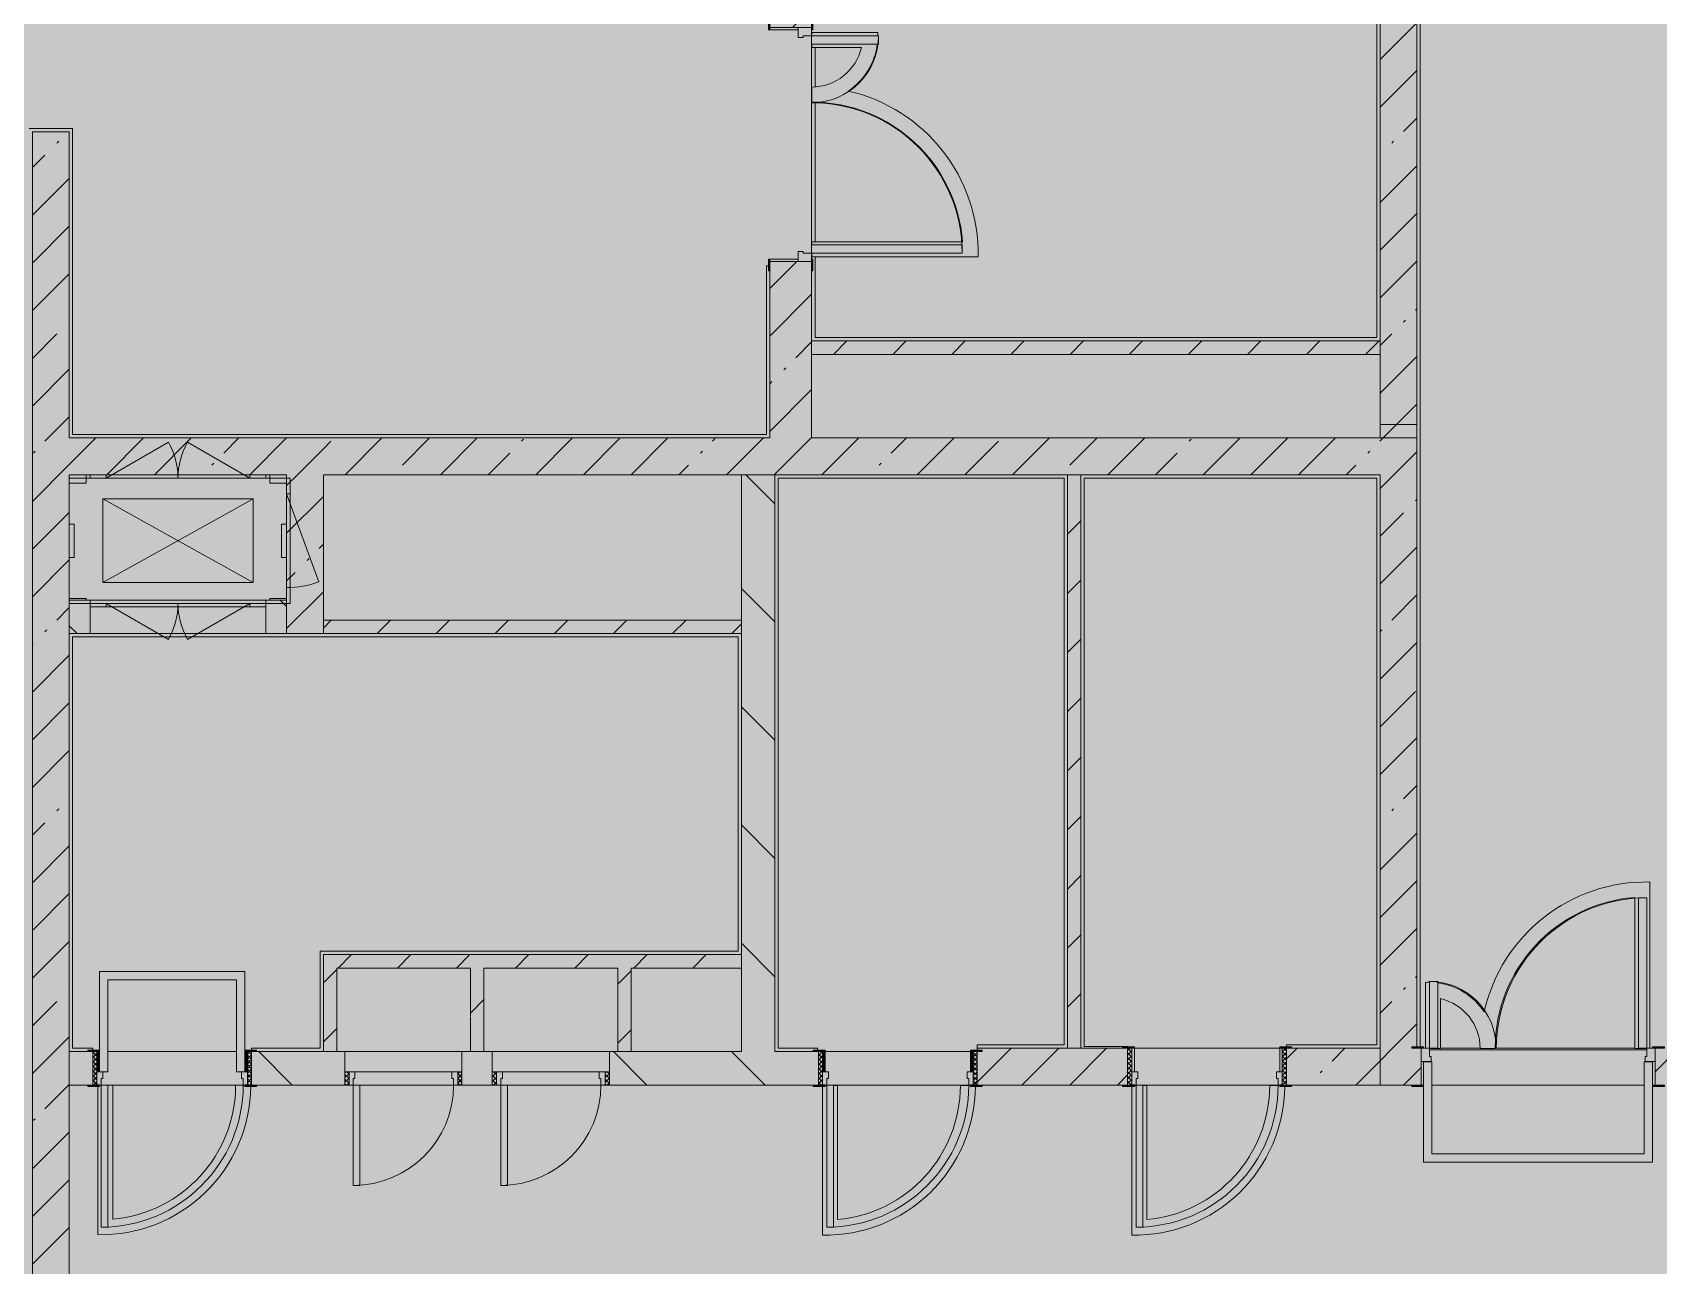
# Model space of a CAD drawing. Header units: millimetres. Extents: x 81382 to 274816, y -8553 to 29000.
# Drawn here: x 232556 to 242281, y 12321 to 19695 of the extents above; entities that cross this region are included whole.
import ezdxf

# ---------------------------------------------------------------- set-up
doc = ezdxf.new("R2010")
doc.units = ezdxf.units.MM
doc.layers.add('A-DETL-GENF-2', color=7, linetype='Continuous', lineweight=9, true_color=0xc0c0c0, transparency=0.4)
for name, color, linetype, lineweight, true_color in [('A-DOOR-4', 7, 'Continuous', 5, 0xb7b7b7), ('A-DOOR-5', 7, 'Continuous', 5, 0xe2e2e2), ('A-DOOR-6', 7, 'Continuous', 5, 0xaaaaaa), ('A-DOOR-FRAM-4', 7, 'Continuous', 5, 0xe2e2e2), ('A-DOOR-FRAM-5', 7, 'Continuous', 5, 0xb7b7b7), ('A-DOOR-FRAM-6', 7, 'Continuous', 5, 0xaaaaaa), ('A-FLOR-1', 7, 'Continuous', 5, 0xb7b7b7), ('A-GENM-1', 7, 'Continuous', 5, 0x737373), ('A-WALL-4', 7, 'Continuous', 9, 0x737373), ('I-WALL-3', 7, 'Continuous', 5, 0x737373), ('M-EQPM-1', 7, 'Continuous', 5, 0x737373)]:
    doc.layers.add(name, color=color, linetype=linetype, lineweight=lineweight, true_color=true_color)
doc.layers.add('I-WALL-2', color=7, linetype='Continuous', lineweight=5)
pattern_1 = [(45, (147806.5, 0), (-285.1231, 285.1231), []), (45, (148091.6, 0), (-285.1231, 285.1231), [504.031, -100.806, 16.764, -84.042])]
pattern_2 = [(135, (147806.5, 0), (-353.5534, -353.5534), [])]
pattern_3 = [(135, (1826.41, 164.685), (-14.14214, -14.14214), []), (225, (1826.41, 164.685), (14.14214, -14.14214), [])]
pattern_4 = [(45, (-296.384, 164.685), (-14.1421, 14.1421), []), (135, (-296.384, 164.685), (-14.1421, -14.1421), [])]
pattern_5 = [(45, (147806.5, 0), (-176.7767, 176.7767), [])]

# ---------------------------------------------------------------- blocks, each defined once
blk = doc.blocks.new('110_Дверь_СКБ_2Ст - Д-1_л_Лестничная клетка EIS60 2-32142534-3_6_3_птичка')
at = {"layer": 'A-DOOR-5'}
for points in [[(612.5, 110), (662.5, 110), (662.5, 1010), (612.5, 1010), (612.5, 295.6)], [(-587.5, 110), (-587.5, 510), (-637.5, 510), (-637.5, 110)], [(712.5, -110), (712.5, 30), (697.5, 30), (697.5, -110)]]:
    blk.add_hatch(color=256, dxfattribs=at).paths.add_polyline_path(points)
h = blk.add_hatch(color=256, dxfattribs=at)
h.paths.add_polyline_path([(652.5, 30), (712.5, 30), (712.5, 110), (662.5, 110), (662.5, 60), (652.5, 60)])
h.paths.add_polyline_path([(-687.5, 30), (-627.5, 30), (-627.5, 60), (-637.5, 60), (-637.5, 110), (-687.5, 110)])
at = {"layer": 'A-DOOR-FRAM-4'}
for points in [[(-672.5, 110), (-672.5, 118), (-742.5, 118), (-742.5, 110)], [(767.5, 110), (767.5, 118), (697.5, 118), (697.5, 110)], [(-672.5, -110), (-672.5, 30), (-687.5, 30), (-687.5, -110)], [(-672.5, -118), (-672.5, -110), (-742.5, -110), (-742.5, -118)], [(767.5, -118), (767.5, -110), (697.5, -110), (697.5, -118)]]:
    blk.add_hatch(color=256, dxfattribs=at).paths.add_polyline_path(points)
at = {"layer": 'A-DOOR-4'}
for p, q in [((662.5, 1010), (612.5, 1010)), ((612.5, 1010), (612.5, 110)), ((662.5, 110), (662.5, 1010)), ((-637.5, 510), (-637.5, 110)), ((-587.5, 510), (-637.5, 510)), ((-587.5, 110), (-587.5, 510)), ((-637.5, 110), (-587.5, 110)), ((612.5, 110), (662.5, 110))]:
    blk.add_line(p, q, dxfattribs=at)
for centre, radius, start, end in [((662.5, 110), 900, 90, 180), ((-637.5, 110), 400, 360, 90)]:
    blk.add_arc(centre, radius, start, end, dxfattribs=at)
at = {"layer": 'A-DOOR-FRAM-5'}
for p, q in [((-672.5, 118), (-742.5, 118)), ((-742.5, 118), (-742.5, 110)), ((-742.5, 110), (-672.5, 110)), ((-637.5, 110), (-687.5, 110)), ((-687.5, 110), (-687.5, 30)), ((-672.5, 110), (-672.5, 118)), ((-637.5, 60), (-637.5, 110)), ((662.5, 110), (662.5, 60)), ((712.5, 110), (662.5, 110)), ((767.5, 118), (697.5, 118)), ((697.5, 118), (697.5, 110)), ((697.5, 110), (767.5, 110)), ((712.5, 30), (712.5, 110)), ((767.5, 110), (767.5, 118)), ((-687.5, 30), (-627.5, 30)), ((-672.5, 30), (-687.5, 30)), ((-687.5, 30), (-687.5, -110)), ((-672.5, -110), (-672.5, 30)), ((-627.5, 60), (-637.5, 60)), ((-627.5, 30), (-627.5, 60)), ((662.5, 60), (652.5, 60)), ((652.5, 60), (652.5, 30)), ((652.5, 30), (712.5, 30)), ((712.5, 30), (697.5, 30)), ((697.5, 30), (697.5, -110)), ((712.5, -110), (712.5, 30)), ((-672.5, -110), (-742.5, -110)), ((-742.5, -110), (-742.5, -118)), ((-742.5, -118), (-672.5, -118)), ((-687.5, -110), (-672.5, -110)), ((-672.5, -118), (-672.5, -110)), ((697.5, -110), (712.5, -110)), ((767.5, -110), (697.5, -110)), ((697.5, -110), (697.5, -118)), ((697.5, -118), (767.5, -118)), ((767.5, -118), (767.5, -110))]:
    blk.add_line(p, q, dxfattribs=at)
blk = doc.blocks.new('110_Дверь_СКБ_1Ст_Внутренняя1 - Д-8 950x2100h_охрана-V34-3_6_3_птичка')
at = {"layer": 'A-DOOR-5'}
h = blk.add_hatch(color=256, dxfattribs=at)
h.paths.add_polyline_path([(437.5, 100), (437.5, 60), (427.5, 60), (427.5, 20), (462.5, 20), (462.5, 100)])
h.paths.add_polyline_path([(-412.5, 100), (-437.5, 100), (-437.5, 20), (-402.5, 20), (-402.5, 60), (-412.5, 60)])
at = {"layer": 'A-DOOR-6'}
h = blk.add_hatch(dxfattribs=at)
h.set_pattern_fill('FP_6', color=256, style=0, pattern_type=2)
h.set_pattern_definition(pattern_3)
h.paths.add_polyline_path([(487.5, 100), (462.5, 100), (462.5, -100), (487.5, -100)])
at = {"layer": 'A-DOOR-FRAM-4'}
for points in [[(397.5, 950), (397.5, 100), (437.5, 100), (437.5, 950)], [(-492.5, 108), (-492.5, 100), (-422.5, 100), (-422.5, 108)], [(517.5, 108), (447.5, 108), (447.5, 100), (517.5, 100)], [(-422.5, 20), (-437.5, 20), (-437.5, -100), (-422.5, -100)], [(462.5, 20), (447.5, 20), (447.5, -100), (462.5, -100)], [(-492.5, -100), (-492.5, -108), (-422.5, -108), (-422.5, -100)], [(447.5, -100), (447.5, -108), (517.5, -108), (517.5, -100)]]:
    blk.add_hatch(color=256, dxfattribs=at).paths.add_polyline_path(points)
at = {"layer": 'A-DOOR-FRAM-6'}
h = blk.add_hatch(dxfattribs=at)
h.set_pattern_fill('FP_7', color=256, style=0, pattern_type=2)
h.set_pattern_definition(pattern_4)
h.paths.add_polyline_path([(-437.5, 100), (-462.5, 100), (-462.5, -100), (-437.5, -100)])
at = {"layer": 'A-DOOR-4'}
for p, q in [((437.5, 950), (397.5, 950)), ((397.5, 950), (397.5, 100)), ((437.5, 100), (437.5, 950)), ((397.5, 100), (437.5, 100))]:
    blk.add_line(p, q, dxfattribs=at)
blk.add_arc((437.5, 100), 850, 90, 180, dxfattribs=at)
at = {"layer": 'A-DOOR-FRAM-5'}
for p, q in [((-422.5, 108), (-492.5, 108)), ((-492.5, 108), (-492.5, 100)), ((-492.5, 100), (-422.5, 100)), ((-437.5, 100), (-462.5, 100)), ((-462.5, 100), (-462.5, -100)), ((-412.5, 100), (-437.5, 100)), ((-437.5, 100), (-437.5, 20)), ((-437.5, -100), (-437.5, 100)), ((-422.5, 100), (-437.5, 100)), ((-437.5, 100), (-437.5, 99)), ((-437.5, 99), (-422.5, 99)), ((-422.5, 100), (-422.5, 108)), ((-422.5, 99), (-422.5, 100)), ((-412.5, 60), (-412.5, 100)), ((437.5, 100), (437.5, 60)), ((462.5, 100), (437.5, 100)), ((517.5, 108), (447.5, 108)), ((447.5, 108), (447.5, 100)), ((462.5, 100), (447.5, 100)), ((447.5, 100), (447.5, 99)), ((447.5, 100), (517.5, 100)), ((447.5, 99), (462.5, 99)), ((462.5, 20), (462.5, 100)), ((487.5, 100), (462.5, 100)), ((462.5, 100), (462.5, -100)), ((462.5, 99), (462.5, 100)), ((487.5, -100), (487.5, 100)), ((517.5, 100), (517.5, 108)), ((-437.5, 20), (-402.5, 20)), ((-422.5, 20), (-437.5, 20)), ((-437.5, 20), (-437.5, -100)), ((-422.5, -100), (-422.5, 20)), ((-402.5, 60), (-412.5, 60)), ((-402.5, 20), (-402.5, 60)), ((437.5, 60), (427.5, 60)), ((427.5, 60), (427.5, 20)), ((427.5, 20), (462.5, 20)), ((462.5, 20), (447.5, 20)), ((447.5, 20), (447.5, -100)), ((462.5, -100), (462.5, 20)), ((-422.5, -100), (-492.5, -100)), ((-492.5, -100), (-492.5, -108)), ((-492.5, -108), (-422.5, -108)), ((-462.5, -100), (-437.5, -100)), ((-437.5, -100), (-422.5, -100)), ((-422.5, -108), (-422.5, -100)), ((447.5, -100), (462.5, -100)), ((517.5, -100), (447.5, -100)), ((447.5, -100), (447.5, -108)), ((447.5, -108), (517.5, -108)), ((462.5, -100), (487.5, -100)), ((517.5, -108), (517.5, -100))]:
    blk.add_line(p, q, dxfattribs=at)
blk = doc.blocks.new('DOR_Проход в стене_Прямоугольный - 1050x1150 EI30-23344994-3_6_3_птичка')
at = {"layer": 'A-DOOR-4'}
for p, q in [((525, 100), (-525, 100)), ((525, -100), (-525, -100))]:
    blk.add_line(p, q, dxfattribs=at)
blk = doc.blocks.new('110_Дверь_СКБ_1Ст_Внутренняя1 - Д-8 950x2100h_охрана-32352528-3_6_3_птичка')
at = {"layer": 'A-DOOR-5'}
h = blk.add_hatch(color=256, dxfattribs=at)
h.paths.add_polyline_path([(437.5, 110), (437.5, 70), (427.5, 70), (427.5, 30), (462.5, 30), (462.5, 110)])
h.paths.add_polyline_path([(-412.5, 110), (-437.5, 110), (-437.5, 30), (-402.5, 30), (-402.5, 70), (-412.5, 70)])
at = {"layer": 'A-DOOR-6'}
h = blk.add_hatch(dxfattribs=at)
h.set_pattern_fill('FP_10', color=256, style=0, pattern_type=2)
h.set_pattern_definition([(135, (1826.41, 174.685), (-14.14214, -14.14214), []), (225, (1826.41, 174.685), (14.14214, -14.14214), [])])
h.paths.add_polyline_path([(487.5, 110), (462.5, 110), (462.5, -110), (487.5, -110)])
at = {"layer": 'A-DOOR-FRAM-4'}
for points in [[(397.5, 960), (397.5, 110), (437.5, 110), (437.5, 960)], [(-492.5, 118), (-492.5, 110), (-422.5, 110), (-422.5, 118)], [(517.5, 118), (447.5, 118), (447.5, 110), (517.5, 110)], [(-422.5, 30), (-437.5, 30), (-437.5, -110), (-422.5, -110)], [(462.5, 30), (447.5, 30), (447.5, -110), (462.5, -110)], [(-492.5, -110), (-492.5, -118), (-422.5, -118), (-422.5, -110)], [(517.5, -110), (447.5, -110), (447.5, -118), (517.5, -118)]]:
    blk.add_hatch(color=256, dxfattribs=at).paths.add_polyline_path(points)
at = {"layer": 'A-DOOR-FRAM-6'}
h = blk.add_hatch(dxfattribs=at)
h.set_pattern_fill('FP_11', color=256, style=0, pattern_type=2)
h.set_pattern_definition([(45, (-296.384, 174.685), (-14.1421, 14.1421), []), (135, (-296.384, 174.685), (-14.1421, -14.1421), [])])
h.paths.add_polyline_path([(-437.5, 110), (-462.5, 110), (-462.5, -110), (-437.5, -110)])
at = {"layer": 'A-DOOR-4'}
for p, q in [((437.5, 960), (397.5, 960)), ((397.5, 960), (397.5, 110)), ((437.5, 110), (437.5, 960)), ((397.5, 110), (437.5, 110))]:
    blk.add_line(p, q, dxfattribs=at)
blk.add_arc((437.5, 110), 850, 90, 180, dxfattribs=at)
at = {"layer": 'A-DOOR-FRAM-5'}
for p, q in [((-422.5, 118), (-492.5, 118)), ((-492.5, 118), (-492.5, 110)), ((-492.5, 110), (-422.5, 110)), ((-437.5, 110), (-462.5, 110)), ((-462.5, 110), (-462.5, -110)), ((-412.5, 110), (-437.5, 110)), ((-437.5, 110), (-437.5, 30)), ((-437.5, -110), (-437.5, 110)), ((-422.5, 110), (-437.5, 110)), ((-437.5, 110), (-437.5, 109)), ((-437.5, 109), (-422.5, 109)), ((-422.5, 110), (-422.5, 118)), ((-422.5, 109), (-422.5, 110)), ((-412.5, 70), (-412.5, 110)), ((437.5, 110), (437.5, 70)), ((462.5, 110), (437.5, 110)), ((517.5, 118), (447.5, 118)), ((447.5, 118), (447.5, 110)), ((462.5, 110), (447.5, 110)), ((447.5, 110), (447.5, 109)), ((447.5, 110), (517.5, 110)), ((447.5, 109), (462.5, 109)), ((462.5, 30), (462.5, 110)), ((487.5, 110), (462.5, 110)), ((462.5, 110), (462.5, -110)), ((462.5, 109), (462.5, 110)), ((487.5, -110), (487.5, 110)), ((517.5, 110), (517.5, 118)), ((-437.5, 30), (-402.5, 30)), ((-422.5, 30), (-437.5, 30)), ((-437.5, 30), (-437.5, -110)), ((-422.5, -110), (-422.5, 30)), ((-402.5, 70), (-412.5, 70)), ((-402.5, 30), (-402.5, 70)), ((437.5, 70), (427.5, 70)), ((427.5, 70), (427.5, 30)), ((427.5, 30), (462.5, 30)), ((462.5, 30), (447.5, 30)), ((447.5, 30), (447.5, -110)), ((462.5, -110), (462.5, 30)), ((-422.5, -110), (-492.5, -110)), ((-492.5, -110), (-492.5, -118)), ((-492.5, -118), (-422.5, -118)), ((-462.5, -110), (-437.5, -110)), ((-437.5, -110), (-422.5, -110)), ((-422.5, -118), (-422.5, -110)), ((447.5, -110), (462.5, -110)), ((517.5, -110), (447.5, -110)), ((447.5, -110), (447.5, -118)), ((447.5, -118), (517.5, -118)), ((462.5, -110), (487.5, -110)), ((517.5, -118), (517.5, -110))]:
    blk.add_line(p, q, dxfattribs=at)
blk = doc.blocks.new('110_Дверь_СКБ_1Ст_Внутренняя1 - Д-8 950x2100h_охрана-V74-3_6_3_птичка')
at = {"layer": 'A-DOOR-5'}
h = blk.add_hatch(color=256, dxfattribs=at)
h.paths.add_polyline_path([(437.5, 100), (437.5, 60), (427.5, 60), (427.5, 20), (462.5, 20), (462.5, 100)])
h.paths.add_polyline_path([(-412.5, 100), (-437.5, 100), (-437.5, 20), (-402.5, 20), (-402.5, 60), (-412.5, 60)])
at = {"layer": 'A-DOOR-6'}
h = blk.add_hatch(dxfattribs=at)
h.set_pattern_fill('FP_6', color=256, style=0, pattern_type=2)
h.set_pattern_definition(pattern_3)
h.paths.add_polyline_path([(487.5, 100), (462.5, 100), (462.5, -100), (487.5, -100)])
at = {"layer": 'A-DOOR-FRAM-4'}
for points in [[(397.5, 950), (397.5, 100), (437.5, 100), (437.5, 950)], [(-422.5, 108), (-492.5, 108), (-492.5, 100), (-422.5, 100)], [(517.5, 108), (447.5, 108), (447.5, 100), (517.5, 100)], [(-422.5, 20), (-437.5, 20), (-437.5, -100), (-422.5, -100)], [(462.5, 20), (447.5, 20), (447.5, -100), (462.5, -100)], [(-492.5, -100), (-492.5, -108), (-422.5, -108), (-422.5, -100)], [(447.5, -100), (447.5, -108), (517.5, -108), (517.5, -100)]]:
    blk.add_hatch(color=256, dxfattribs=at).paths.add_polyline_path(points)
at = {"layer": 'A-DOOR-FRAM-6'}
h = blk.add_hatch(dxfattribs=at)
h.set_pattern_fill('FP_7', color=256, style=0, pattern_type=2)
h.set_pattern_definition(pattern_4)
h.paths.add_polyline_path([(-462.5, 100), (-462.5, -100), (-437.5, -100), (-440.1, 100)])
at = {"layer": 'A-DOOR-4'}
for p, q in [((437.5, 950), (397.5, 950)), ((397.5, 950), (397.5, 100)), ((437.5, 100), (437.5, 950)), ((397.5, 100), (437.5, 100))]:
    blk.add_line(p, q, dxfattribs=at)
blk.add_arc((437.5, 100), 850, 90, 180, dxfattribs=at)
at = {"layer": 'A-DOOR-FRAM-5'}
for p, q in [((-422.5, 108), (-492.5, 108)), ((-492.5, 108), (-492.5, 100)), ((-492.5, 100), (-422.5, 100)), ((-440.1, 100), (-462.5, 100)), ((-462.5, 100), (-462.5, -100)), ((-412.5, 100), (-437.5, 100)), ((-437.5, 100), (-437.5, 20)), ((-437.5, -100), (-437.5, 100)), ((-422.5, 100), (-437.5, 100)), ((-437.5, 100), (-437.5, 99)), ((-437.5, 99), (-422.5, 99)), ((-422.5, 100), (-422.5, 108)), ((-422.5, 99), (-422.5, 100)), ((-412.5, 60), (-412.5, 100)), ((437.5, 100), (437.5, 60)), ((462.5, 100), (437.5, 100)), ((517.5, 108), (447.5, 108)), ((447.5, 108), (447.5, 100)), ((462.5, 100), (447.5, 100)), ((447.5, 100), (447.5, 99)), ((447.5, 100), (517.5, 100)), ((447.5, 99), (462.5, 99)), ((462.5, 20), (462.5, 100)), ((487.5, 100), (462.5, 100)), ((462.5, 100), (462.5, -100)), ((462.5, 99), (462.5, 100)), ((487.5, -100), (487.5, 100)), ((517.5, 100), (517.5, 108)), ((-437.5, 20), (-402.5, 20)), ((-422.5, 20), (-437.5, 20)), ((-437.5, 20), (-437.5, -100)), ((-422.5, -100), (-422.5, 20)), ((-402.5, 60), (-412.5, 60)), ((-402.5, 20), (-402.5, 60)), ((437.5, 60), (427.5, 60)), ((427.5, 60), (427.5, 20)), ((427.5, 20), (462.5, 20)), ((462.5, 20), (447.5, 20)), ((447.5, 20), (447.5, -100)), ((462.5, -100), (462.5, 20)), ((-422.5, -100), (-492.5, -100)), ((-492.5, -100), (-492.5, -108)), ((-492.5, -108), (-422.5, -108)), ((-462.5, -100), (-437.5, -100)), ((-437.5, -100), (-422.5, -100)), ((-422.5, -108), (-422.5, -100)), ((447.5, -100), (462.5, -100)), ((517.5, -100), (447.5, -100)), ((447.5, -100), (447.5, -108)), ((447.5, -108), (517.5, -108)), ((462.5, -100), (487.5, -100)), ((517.5, -108), (517.5, -100))]:
    blk.add_line(p, q, dxfattribs=at)
blk = doc.blocks.new('110_Дверь_СКБ_2Ст - Д-1_л_Лестничная клетка EIS60 2-32359692-3_6_3_птичка')
at = {"layer": 'A-DOOR-5'}
for points in [[(662.5, 1025), (612.5, 1025), (612.5, 125), (662.5, 125)], [(-587.5, 525), (-637.5, 525), (-637.5, 125), (-587.5, 125), (-587.5, 284.6)], [(712.5, -125), (712.5, 45), (697.5, 45), (697.5, -125)]]:
    blk.add_hatch(color=256, dxfattribs=at).paths.add_polyline_path(points)
h = blk.add_hatch(color=256, dxfattribs=at)
h.paths.add_polyline_path([(712.5, 125), (662.5, 125), (662.5, 75), (652.5, 75), (652.5, 45), (712.5, 45)])
h.paths.add_polyline_path([(-627.5, 45), (-627.5, 75), (-637.5, 75), (-637.5, 125), (-687.5, 125), (-687.5, 45)])
at = {"layer": 'A-DOOR-FRAM-4'}
for points in [[(-672.5, 125), (-672.5, 133), (-742.5, 133), (-742.5, 125)], [(767.5, 125), (767.5, 133), (697.5, 133), (697.5, 125)], [(-672.5, -125), (-672.5, 45), (-687.5, 45), (-687.5, -125)], [(-672.5, -133), (-672.5, -125), (-742.5, -125), (-742.5, -133)], [(767.5, -133), (767.5, -125), (697.5, -125), (697.5, -133)]]:
    blk.add_hatch(color=256, dxfattribs=at).paths.add_polyline_path(points)
at = {"layer": 'A-DOOR-4'}
for p, q in [((662.5, 1025), (612.5, 1025)), ((612.5, 1025), (612.5, 125)), ((662.5, 125), (662.5, 1025)), ((-637.5, 525), (-637.5, 125)), ((-587.5, 525), (-637.5, 525)), ((-587.5, 125), (-587.5, 525)), ((-637.5, 125), (-587.5, 125)), ((612.5, 125), (662.5, 125))]:
    blk.add_line(p, q, dxfattribs=at)
for centre, radius, start, end in [((662.5, 125), 900, 90, 180), ((-637.5, 125), 400, 360, 90)]:
    blk.add_arc(centre, radius, start, end, dxfattribs=at)
at = {"layer": 'A-DOOR-FRAM-5'}
for p, q in [((-672.5, 133), (-742.5, 133)), ((-742.5, 133), (-742.5, 125)), ((-742.5, 125), (-672.5, 125)), ((-637.5, 125), (-687.5, 125)), ((-687.5, 125), (-687.5, 45)), ((-672.5, 125), (-672.5, 133)), ((-637.5, 75), (-637.5, 125)), ((662.5, 125), (662.5, 75)), ((712.5, 125), (662.5, 125)), ((767.5, 133), (697.5, 133)), ((697.5, 133), (697.5, 125)), ((697.5, 125), (767.5, 125)), ((712.5, 45), (712.5, 125)), ((767.5, 125), (767.5, 133)), ((-687.5, 45), (-627.5, 45)), ((-672.5, 45), (-687.5, 45)), ((-687.5, 45), (-687.5, -125)), ((-672.5, -125), (-672.5, 45)), ((-627.5, 75), (-637.5, 75)), ((-627.5, 45), (-627.5, 75)), ((662.5, 75), (652.5, 75)), ((652.5, 75), (652.5, 45)), ((652.5, 45), (712.5, 45)), ((712.5, 45), (697.5, 45)), ((697.5, 45), (697.5, -125)), ((712.5, -125), (712.5, 45)), ((-672.5, -125), (-742.5, -125)), ((-742.5, -125), (-742.5, -133)), ((-742.5, -133), (-672.5, -133)), ((-687.5, -125), (-672.5, -125)), ((-672.5, -133), (-672.5, -125)), ((697.5, -125), (712.5, -125)), ((767.5, -125), (697.5, -125)), ((697.5, -125), (697.5, -133)), ((697.5, -133), (767.5, -133)), ((767.5, -133), (767.5, -125))]:
    blk.add_line(p, q, dxfattribs=at)
blk = doc.blocks.new('160_Подъемник - 160_Подъемник-23521422-3_6_3_птичка')
at = {"layer": 'A-GENM-1'}
for p, q in [((220, 0), (592.4, 215)), ((1080, 0), (707.6, 215)), ((-20, -95), (-20, 0)), ((-20, 0), (0, 0)), ((0, 0), (0, -95)), ((220, 20), (125, 20)), ((125, 20), (125, 0)), ((220, 0), (220, 20)), ((1080, 20), (220, 20)), ((220, 20), (1080, 20)), ((1080, 0), (1080, 20)), ((1080, 20), (1175, 20)), ((1175, 20), (1175, 0)), ((0, -95), (-20, -95)), ((-20, -95), (-20, -655)), ((-20, -655), (-20, -95)), ((125, 0), (220, 0)), ((1175, 0), (1080, 0)), ((0, -655), (-191.5, -128.8)), ((0, -655), (-20, -655)), ((-20, -655), (-20, -750)), ((0, -750), (0, -655)), ((-20, -750), (0, -750)), ((125, -770), (125, -750)), ((125, -750), (220, -750)), ((220, -770), (125, -770)), ((220, -750), (220, -770)), ((220, -750), (592.4, -965)), ((220, -770), (792, -770)), ((1080, -770), (508, -770)), ((1080, -750), (707.6, -965)), ((1080, -750), (1080, -770)), ((1175, -750), (1080, -750)), ((1080, -770), (1175, -770)), ((1175, -770), (1175, -750))]:
    blk.add_line(p, q, dxfattribs=at)
for centre, radius, start, end in [((220, 0), 430, 0, 30), ((1080, 0), 430, 150, 180), ((0, -655), 560, 90, 110), ((220, -750), 430, 330, 0), ((1080, -750), 430, 180, 210)]:
    blk.add_arc(centre, radius, start, end, dxfattribs=at)
at = {"layer": 'M-EQPM-1'}
for p, q in [((1300, 0), (0, 0)), ((0, 0), (0, -750)), ((1300, -750), (1300, 0)), ((1100, -625), (200, -125)), ((200, -625), (1100, -125)), ((1100, -125), (200, -125)), ((200, -125), (200, -625)), ((1100, -625), (1100, -125)), ((200, -625), (1100, -625)), ((0, -750), (1300, -750))]:
    blk.add_line(p, q, dxfattribs=at)
blk = doc.blocks.new('110_Дверь_СКБ_1Ст - д-18 700x2100h_Технический шкаф ЭОМ и СС-23257539-3_6_3_птичка')
at = {"layer": 'A-DOOR-5'}
h = blk.add_hatch(color=256, dxfattribs=at)
h.paths.add_polyline_path([(312.5, 100), (312.5, 60), (302.5, 60), (302.5, 20), (337.5, 20), (337.5, 100)])
h.paths.add_polyline_path([(-287.5, 100), (-312.5, 100), (-312.5, 20), (-277.5, 20), (-277.5, 60), (-287.5, 60)])
at = {"layer": 'A-DOOR-6'}
h = blk.add_hatch(dxfattribs=at)
h.set_pattern_fill('FP_20', color=256, style=0, pattern_type=2)
h.set_pattern_definition([(135, (1951.41, 164.685), (-14.14214, -14.14214), []), (225, (1951.41, 164.685), (14.14214, -14.14214), [])])
h.paths.add_polyline_path([(362.5, 100), (337.5, 100), (337.5, 20), (362.5, 20)])
at = {"layer": 'A-DOOR-FRAM-4'}
blk.add_hatch(color=256, dxfattribs=at).paths.add_polyline_path([(272.5, 700), (272.5, 100), (312.5, 100), (312.5, 700)])
at = {"layer": 'A-DOOR-FRAM-6'}
h = blk.add_hatch(dxfattribs=at)
h.set_pattern_fill('FP_21', color=256, style=0, pattern_type=2)
h.set_pattern_definition([(45, (-171.384, 164.685), (-14.1421, 14.1421), []), (135, (-171.384, 164.685), (-14.1421, -14.1421), [])])
h.paths.add_polyline_path([(-312.5, 100), (-337.5, 100), (-337.5, 20), (-312.5, 20)])
at = {"layer": 'A-DOOR-4'}
for p, q in [((312.5, 700), (272.5, 700)), ((272.5, 700), (272.5, 100)), ((312.5, 100), (312.5, 700)), ((272.5, 100), (312.5, 100))]:
    blk.add_line(p, q, dxfattribs=at)
blk.add_arc((312.5, 100), 600, 90, 180, dxfattribs=at)
at = {"layer": 'A-DOOR-FRAM-5'}
for p, q in [((-312.5, 100), (-337.5, 100)), ((-337.5, 100), (-337.5, 20)), ((-287.5, 100), (-312.5, 100)), ((-312.5, 100), (-312.5, 20)), ((-312.5, 20), (-312.5, 100)), ((-287.5, 60), (-287.5, 100)), ((-287.5, 100), (272.5, 100)), ((312.5, 100), (312.5, 60)), ((337.5, 100), (312.5, 100)), ((337.5, 20), (337.5, 100)), ((362.5, 100), (337.5, 100)), ((337.5, 100), (337.5, 20)), ((362.5, 20), (362.5, 100)), ((-337.5, 20), (-312.5, 20)), ((-312.5, 20), (-277.5, 20)), ((-277.5, 60), (-287.5, 60)), ((-277.5, 20), (-277.5, 60)), ((302.5, 20), (-277.5, 20)), ((312.5, 60), (302.5, 60)), ((302.5, 60), (302.5, 20)), ((302.5, 20), (337.5, 20)), ((337.5, 20), (362.5, 20))]:
    blk.add_line(p, q, dxfattribs=at)
blk = doc.blocks.new('Закладная деталь приямка - 200_100-20924312-3_6_3_птичка')
at = {"layer": 'M-EQPM-1'}
for p, q in [((85000, 16755), (84970, 16755)), ((85000, 16755), (84970, 16755)), ((85000, 16555), (85000, 16755)), ((85000, 16755), (85000, 16555)), ((84970, 16555), (85000, 16555)), ((85000, 16555), (84970, 16555))]:
    blk.add_line(p, q, dxfattribs=at)
blk = doc.blocks.new('Закладная деталь приямка - 150_100-20924311-3_6_3_птичка')
at = {"layer": 'M-EQPM-1'}
for p, q in [((85070, 17050), (85070, 17000)), ((85070, 17050), (85070, 17000)), ((84970, 17000), (85070, 17000)), ((85070, 17000), (84970, 17000))]:
    blk.add_line(p, q, dxfattribs=at)
blk = doc.blocks.new('Закладная деталь приямка - 150_100-V75-3_6_3_птичка')
at = {"layer": 'M-EQPM-1'}
for p, q in [((86170, 17000), (86170, 17050)), ((86170, 17000), (86170, 17050)), ((86270, 17000), (86170, 17000)), ((86170, 17000), (86270, 17000))]:
    blk.add_line(p, q, dxfattribs=at)
blk = doc.blocks.new('Закладная деталь приямка - 150_100-V76-3_6_3_птичка')
at = {"layer": 'M-EQPM-1'}
for p, q in [((86270, 16310), (86170, 16310)), ((86170, 16310), (86270, 16310)), ((86170, 16310), (86170, 16300)), ((86170, 16310), (86170, 16300))]:
    blk.add_line(p, q, dxfattribs=at)
blk = doc.blocks.new('Закладная деталь приямка - 150_100-V77-3_6_3_птичка')
at = {"layer": 'M-EQPM-1'}
for p, q in [((85070, 16310), (84970, 16310)), ((84970, 16310), (85070, 16310)), ((85070, 16300), (85070, 16310)), ((85070, 16310), (85070, 16300))]:
    blk.add_line(p, q, dxfattribs=at)

msp = doc.modelspace()

# ---------------------------------------------------------------- hatches: boundary and pattern name
at = {"layer": 'A-DETL-GENF-2'}
msp.add_hatch(color=256, dxfattribs=at).paths.add_polyline_path([(272158.8, -258), (273039.5, -258), (273039.5, 21479), (241139.5, 21479), (241139.5, 27379), (232376.5, 27379), (232376.5, 10208.3), (237016.5, 10208.3), (237016.5, -258), (271243.4, -258)])
at = {"layer": 'I-WALL-2'}
h = msp.add_hatch(dxfattribs=at)
h.set_pattern_fill('FP_63', color=256, style=0, pattern_type=2)
h.set_pattern_definition(pattern_1)
h.paths.add_polyline_path([(237216.5, 17270), (237216.5, 18325), (236966.5, 18325), (236966.5, 17270), (237016.5, 17270)])
h.paths.add_polyline_path([(236966.5, 19725), (237216.5, 19725), (237216.5, 27100), (236966.5, 27100), (236966.5, 19750)])
h = msp.add_hatch(dxfattribs=at)
h.set_pattern_fill('FP_63', color=256, style=0, pattern_type=2)
h.set_pattern_definition(pattern_1)
h.paths.add_polyline_path([(240836.5, 17270), (240836.5, 21400), (240616.5, 21400), (240616.5, 17270)])
h = msp.add_hatch(dxfattribs=at)
h.set_pattern_fill('FP_63', color=256, style=0, pattern_type=2)
h.set_pattern_definition(pattern_1)
h.paths.add_polyline_path([(232556.5, 10400), (232776.5, 10400), (232776.5, 19100), (232556.5, 19100), (232556.5, 10439.8)])
h = msp.add_hatch(dxfattribs=at)
h.set_pattern_fill('FP_68', color=256, style=0, pattern_type=2)
h.set_pattern_definition(pattern_5)
h.paths.add_polyline_path([(237216.5, 17770), (240616.5, 17770), (240616.5, 17850), (237216.5, 17850)])
h = msp.add_hatch(dxfattribs=at)
h.set_pattern_fill('FP_63', color=256, style=0, pattern_type=2)
h.set_pattern_definition(pattern_1)
h.paths.add_polyline_path([(240616.5, 13620), (240806.5, 13620), (240806.5, 13628), (240836.5, 13628), (240836.5, 17350), (240616.5, 17350), (240616.5, 13805.6)])
h = msp.add_hatch(dxfattribs=at)
h.set_pattern_fill('FP_63', color=256, style=0, pattern_type=2)
h.set_pattern_definition(pattern_1)
h.paths.add_polyline_path([(234076.5, 17050), (234296.5, 17050), (234296.5, 17270), (232776.5, 17270), (232776.5, 17050), (232799.5, 17050)])
h = msp.add_hatch(dxfattribs=at)
h.set_pattern_fill('FP_63', color=256, style=0, pattern_type=2)
h.set_pattern_definition(pattern_1)
h.paths.add_polyline_path([(240616.5, 17050), (240616.5, 17270), (234296.5, 17270), (234296.5, 17050), (240122.1, 17050)])
h = msp.add_hatch(dxfattribs=at)
h.set_pattern_fill('FP_63', color=256, style=0, pattern_type=2)
h.set_pattern_definition(pattern_1)
h.paths.add_polyline_path([(234296.5, 16100), (234296.5, 17050), (234076.5, 17050), (234076.5, 16100)])
h = msp.add_hatch(dxfattribs=at)
h.set_pattern_fill('FP_66', color=256, style=0, pattern_type=2)
h.set_pattern_definition(pattern_2)
h.paths.add_polyline_path([(236996.5, 13600), (236996.5, 17050), (236796.5, 17050), (236796.5, 13600)])
h = msp.add_hatch(dxfattribs=at)
h.set_pattern_fill('FP_68', color=256, style=0, pattern_type=2)
h.set_pattern_definition(pattern_5)
h.paths.add_polyline_path([(238826.5, 13620), (238826.5, 17050), (238746.5, 17050), (238746.5, 13620)])
h = msp.add_hatch(dxfattribs=at)
h.set_pattern_fill('FP_66', color=256, style=0, pattern_type=2)
h.set_pattern_definition(pattern_2)
h.paths.add_polyline_path([(232799.5, 16100), (232901.5, 16100), (232901.5, 16300), (232776.5, 16300), (232776.5, 16100)])
h.paths.add_polyline_path([(233951.5, 16100), (234076.5, 16100), (234076.5, 16300), (233951.5, 16300)])
h = msp.add_hatch(dxfattribs=at)
h.set_pattern_fill('FP_68', color=256, style=0, pattern_type=2)
h.set_pattern_definition(pattern_5)
h.paths.add_polyline_path([(236796.5, 16100), (236796.5, 16180), (234296.5, 16180), (234296.5, 16100), (236460.8, 16100)])
h = msp.add_hatch(dxfattribs=at)
h.set_pattern_fill('FP_68', color=256, style=0, pattern_type=2)
h.set_pattern_definition(pattern_5)
h.paths.add_polyline_path([(235176.5, 14100), (236796.5, 14100), (236796.5, 14180), (234296.5, 14180), (234296.5, 14100), (234630.1, 14100)])
h = msp.add_hatch(dxfattribs=at)
h.set_pattern_fill('FP_68', color=256, style=0, pattern_type=2)
h.set_pattern_definition(pattern_5)
h.paths.add_polyline_path([(234376.5, 13600), (234376.5, 14100), (234296.5, 14100), (234296.5, 13600)])
h = msp.add_hatch(dxfattribs=at)
h.set_pattern_fill('FP_68', color=256, style=0, pattern_type=2)
h.set_pattern_definition(pattern_5)
h.paths.add_polyline_path([(235256.5, 13600), (235256.5, 14100), (235176.5, 14100), (235176.5, 13600)])
h = msp.add_hatch(dxfattribs=at)
h.set_pattern_fill('FP_68', color=256, style=0, pattern_type=2)
h.set_pattern_definition(pattern_5)
h.paths.add_polyline_path([(236136.5, 13600), (236136.5, 14100), (236056.5, 14100), (236056.5, 13600)])
h = msp.add_hatch(dxfattribs=at)
h.set_pattern_fill('FP_63', color=256, style=0, pattern_type=2)
h.set_pattern_definition(pattern_1)
h.paths.add_polyline_path([(240579.8, 13400), (240616.5, 13400), (240616.5, 13620), (240056.5, 13620), (240056.5, 13400), (240122.1, 13400)])
h.paths.add_polyline_path([(238206.5, 13400), (239106.5, 13400), (239106.5, 13620), (238206.5, 13620), (238206.5, 13608), (238236.5, 13608), (238236.5, 13600), (238206.5, 13600), (238206.5, 13461.3)])
h = msp.add_hatch(dxfattribs=at)
h.set_pattern_fill('FP_63', color=256, style=0, pattern_type=2)
h.set_pattern_definition(pattern_1)
h.paths.add_polyline_path([(242261.5, 13400), (242606.5, 13400), (242606.5, 13620), (242261.5, 13620), (242261.5, 13540)])
h.paths.add_polyline_path([(240616.5, 13400), (240861.5, 13400), (240861.5, 13620), (240616.5, 13620)])
h = msp.add_hatch(dxfattribs=at)
h.set_pattern_fill('FP_66', color=256, style=0, pattern_type=2)
h.set_pattern_definition(pattern_2)
h.paths.add_polyline_path([(232776.5, 13400), (232916.5, 13400), (232916.5, 13600), (232776.5, 13600)])
h.paths.add_polyline_path([(237256.5, 13400), (237256.5, 13600), (236006.5, 13600), (236006.5, 13400), (237226.5, 13400)])
h.paths.add_polyline_path([(233896.5, 13400), (234424.9, 13400), (234424.9, 13600), (233866.5, 13600), (233866.5, 13400)])
h.paths.add_polyline_path([(235124.9, 13400), (235306.5, 13400), (235306.5, 13600), (235124.9, 13600), (235124.9, 13480)])

# ---------------------------------------------------------------- linework, layer by layer
at = {"layer": 'A-FLOR-1'}
for p, q in [((240596.5, 17870), (240596.5, 21450)), ((240856.5, 21130), (240856.5, 13628)), ((237611.3, 19694.6), (237216.9, 19694.6)), ((237216.9, 19694.6), (237216.9, 19675)), ((237216.5, 18425), (237216.5, 19625)), ((237216.9, 19625), (237216.9, 19604.6)), ((237216.9, 19604.6), (237514, 19604.6)), ((237237.5, 19604.6), (237237.5, 19370.4)), ((237216.9, 19368.4), (237216.9, 19278.4)), ((237237.5, 19277.2), (237237.5, 18443.4)), ((232537, 19120), (232796.5, 19120)), ((232796.5, 19120), (232796.5, 17290)), ((238119.2, 18443.4), (237216.9, 18443.4)), ((237216.9, 18443.4), (237216.9, 18425)), ((236946.5, 17290), (236946.5, 18300)), ((236946.5, 18300), (236958.5, 18300)), ((237216.9, 18375), (237216.9, 18353.4)), ((237216.9, 18353.4), (238211.7, 18353.4)), ((237237.5, 18353.4), (237237.5, 17870)), ((237237.5, 17870), (240596.5, 17870)), ((232796.5, 17290), (236946.5, 17290)), ((238726.5, 17030), (237016.5, 17030)), ((237016.5, 17030), (237016.5, 13620)), ((238726.5, 13640), (238726.5, 17030)), ((240596.5, 17030), (238846.5, 17030)), ((238846.5, 17030), (238846.5, 13630)), ((240596.5, 13640), (240596.5, 17030)), ((236776.5, 16080), (232796.5, 16080)), ((232796.5, 16080), (232796.5, 13620)), ((236776.5, 14200), (236776.5, 16080)), ((242229.5, 13620), (242229.5, 14614.4)), ((242139.5, 14521.9), (242139.5, 13619.6)), ((234276.5, 13620), (234276.5, 14200)), ((234276.5, 14200), (236776.5, 14200)), ((232956.5, 14079.1), (232956.5, 13608)), ((233826.5, 14079.1), (232956.5, 14079.1)), ((233006.5, 13479.1), (233006.5, 14029.1)), ((233006.5, 14029.1), (233776.5, 14029.1)), ((233776.5, 14029.1), (233776.5, 13479.1)), ((233826.5, 13608), (233826.5, 14079.1)), ((240888.4, 14014), (240888.4, 13620)), ((240978.4, 13619.6), (240978.4, 13916.7)), ((232796.5, 13620), (232916.5, 13620)), ((232916.5, 13620), (232916.5, 13608)), ((233866.5, 13608), (233866.5, 13620)), ((233866.5, 13620), (234276.5, 13620)), ((237016.5, 13620), (237251.5, 13620)), ((237251.5, 13620), (237251.5, 13608)), ((238206.5, 13640), (238726.5, 13640)), ((238206.5, 13620), (238206.5, 13640)), ((238846.5, 13630), (239106.5, 13630)), ((240056.5, 13640), (240596.5, 13640)), ((240056.5, 13628), (240056.5, 13640)), ((240911.5, 13619.6), (240978.4, 13619.6)), ((241214.6, 13619.6), (241304.6, 13619.6)), ((242139.5, 13619.6), (242211.5, 13619.6)), ((240926.1, 13539.6), (240876.5, 13539.6)), ((240911.5, 13610), (242211.5, 13610)), ((240926.1, 12989.6), (240926.1, 13539.6)), ((242246.1, 13539.6), (242196.1, 13539.6)), ((242196.1, 13539.6), (242196.1, 12989.6)), ((242246.1, 12939.6), (242246.1, 13539.6)), ((232976.3, 13479.1), (233006.5, 13479.1)), ((233776.5, 13479.1), (233806.7, 13479.1)), ((232946.5, 13392), (232946.5, 12505.2)), ((233771.5, 13400), (233006.5, 13400)), ((233036.5, 12598), (233036.5, 13400)), ((233816.5, 13400), (233771.5, 13400)), ((237280.9, 13392), (237280.9, 12503.1)), ((237306.5, 13397.9), (237296.5, 13397.9)), ((238156.5, 13400), (237346.5, 13400)), ((237370.9, 13397.9), (237346.5, 13397.9)), ((237370.9, 12595.9), (237370.9, 13397.9)), ((238166.5, 13397.9), (238105.9, 13397.9)), ((239130.9, 13392), (239130.9, 12503.1)), ((239156.5, 13397.9), (239146.5, 13397.9)), ((240006.5, 13400), (239196.5, 13400)), ((239220.9, 13397.9), (239196.5, 13397.9)), ((239220.9, 12595.9), (239220.9, 13397.9)), ((240016.5, 13397.9), (239955.9, 13397.9)), ((240876.1, 13392), (240876.1, 12939.6)), ((240876.1, 12939.6), (242246.1, 12939.6)), ((242196.1, 12989.6), (240926.1, 12989.6))]:
    msp.add_line(p, q, dxfattribs=at)
for centre, radius, start, end in [((237216.9, 19673.4), 395, 0.22926, 3.07201), ((237216.9, 19673.4), 305, 270, 346.9573), ((237216.9, 19673.4), 395, 303.54048, 352.95968), ((237216.9, 18373.4), 905, 4.43687, 90), ((237216.9, 18373.4), 995, 358.8489, 77.32946), ((242209.6, 13619.6), 995, 88.8489, 167.32946), ((242209.6, 13619.6), 905, 94.43687, 180), ((240909.6, 13619.6), 395, 89.71459, 93.07201), ((240909.6, 13619.6), 395, 33.54048, 82.43416), ((240909.6, 13619.6), 305, 0, 76.9573), ((232966.5, 13400), 895, 268.71954, 359.48675), ((232966.5, 13400), 805, 274.98854, 360), ((237300.9, 13397.9), 895, 268.71954, 359.62258), ((237300.9, 13397.9), 805, 274.98854, 360), ((239150.9, 13397.9), 895, 268.71954, 359.62258), ((239150.9, 13397.9), 805, 274.98854, 360)]:
    msp.add_arc(centre, radius, start, end, dxfattribs=at)
at = {"layer": 'A-WALL-4'}
for p, q in [((237216.5, 17850), (237216.5, 17770)), ((240616.5, 17770), (240616.5, 17850)), ((238826.5, 17050), (238746.5, 17050)), ((232776.5, 16300), (232776.5, 16100)), ((234296.5, 16100), (234296.5, 16180)), ((236796.5, 16100), (236796.5, 16180)), ((236796.5, 14100), (236796.5, 14180)), ((238746.5, 13620), (238826.5, 13620)), ((232776.5, 13600), (232776.5, 13400)), ((234296.5, 13600), (234376.5, 13600)), ((235176.5, 13600), (235256.5, 13600)), ((236056.5, 13600), (236136.5, 13600))]:
    msp.add_line(p, q, dxfattribs=at)
at = {"layer": 'I-WALL-3'}
for p, q in [((240616.5, 26850), (240616.5, 17850)), ((240836.5, 13628), (240836.5, 21150)), ((232776.5, 19100), (232556.5, 19100)), ((232556.5, 19100), (232556.5, 10400)), ((232776.5, 17270), (232776.5, 19100)), ((236966.5, 18270), (236966.5, 17270)), ((237216.5, 17850), (237216.5, 18270)), ((240616.5, 17850), (237216.5, 17850)), ((237216.5, 17270), (237216.5, 17770)), ((237216.5, 17770), (240616.5, 17770)), ((240616.5, 17770), (240616.5, 17270)), ((240836.5, 17350), (240616.5, 17350)), ((236966.5, 17270), (232776.5, 17270)), ((240836.5, 17270), (237216.5, 17270)), ((232776.5, 17050), (234076.5, 17050)), ((232776.5, 16300), (232776.5, 17050)), ((234076.5, 17050), (234076.5, 16100)), ((234296.5, 16180), (234296.5, 17050)), ((234296.5, 17050), (238746.5, 17050)), ((236796.5, 17050), (236796.5, 16180)), ((236996.5, 13600), (236996.5, 17050)), ((238746.5, 17050), (238746.5, 13620)), ((238826.5, 17050), (240616.5, 17050)), ((238826.5, 13620), (238826.5, 17050)), ((240616.5, 17050), (240616.5, 13400)), ((232776.5, 16300), (234076.5, 16300)), ((232901.5, 16100), (232901.5, 16300)), ((233951.5, 16300), (233951.5, 16100)), ((236796.5, 16180), (234296.5, 16180)), ((232776.5, 13600), (232776.5, 16100)), ((232776.5, 16100), (236796.5, 16100)), ((236796.5, 16100), (236796.5, 14180)), ((236796.5, 14180), (234296.5, 14180)), ((234296.5, 14180), (234296.5, 13600)), ((234376.5, 14100), (235176.5, 14100)), ((234376.5, 13600), (234376.5, 14100)), ((235176.5, 14100), (235176.5, 13809.6)), ((235256.5, 14100), (236056.5, 14100)), ((235256.5, 13600), (235256.5, 14100)), ((236056.5, 14100), (236056.5, 13600)), ((236136.5, 14100), (236796.5, 14100)), ((236136.5, 13600), (236136.5, 14100)), ((236796.5, 14100), (236796.5, 13600)), ((235176.5, 13805.6), (235176.5, 13600)), ((238746.5, 13620), (238206.5, 13620)), ((238206.5, 13620), (238206.5, 13608)), ((239076.5, 13620), (238826.5, 13620)), ((239146.5, 13620), (240016.5, 13620)), ((240616.5, 13620), (240086.5, 13620)), ((240978.4, 13620), (241214.5, 13620)), ((241303.8, 13620), (242139.5, 13620)), ((232886.5, 13600), (232776.5, 13600)), ((233006.5, 13600), (233776.5, 13600)), ((234296.5, 13600), (233896.5, 13600)), ((234376.5, 13600), (235176.5, 13600)), ((234424.9, 13480), (234424.9, 13600)), ((235124.9, 13600), (235124.9, 13480)), ((235256.5, 13600), (236056.5, 13600)), ((235306.5, 13480), (235306.5, 13600)), ((236006.5, 13600), (236006.5, 13480)), ((236796.5, 13600), (236136.5, 13600)), ((237226.5, 13600), (236996.5, 13600)), ((237296.5, 13600), (238166.5, 13600)), ((232776.5, 10400), (232776.5, 13400)), ((232776.5, 13400), (232886.5, 13400)), ((233771.5, 13400), (233036.5, 13400)), ((233896.5, 13400), (234424.9, 13400)), ((235124.9, 13400), (235306.5, 13400)), ((236006.5, 13400), (237226.5, 13400)), ((238156.5, 13400), (237346.5, 13400)), ((238236.5, 13400), (239076.5, 13400)), ((240006.5, 13400), (239196.5, 13400)), ((240086.5, 13400), (240616.5, 13400)), ((240616.5, 13400), (240806.5, 13400)), ((242196.1, 13400), (240926.1, 13400))]:
    msp.add_line(p, q, dxfattribs=at)

# ---------------------------------------------------------------- block references
at = {"layer": 'A-DOOR-4'}
for name, p, rotation in [('110_Дверь_СКБ_2Ст - Д-1_л_Лестничная клетка EIS60 2-32359692-3_6_3_птичка', (237091.5, 19037.5), 269.9999999999998), ('110_Дверь_СКБ_1Ст_Внутренняя1 - Д-8 950x2100h_охрана-32352528-3_6_3_птичка', (239594, 13510), 180), ('110_Дверь_СКБ_1Ст_Внутренняя1 - Д-8 950x2100h_охрана-V34-3_6_3_птичка', (233404, 13500), 180), ('110_Дверь_СКБ_1Ст_Внутренняя1 - Д-8 950x2100h_охрана-V74-3_6_3_птичка', (237744, 13500), 180), ('110_Дверь_СКБ_1Ст - д-18 700x2100h_Технический шкаф ЭОМ и СС-23257539-3_6_3_птичка', (234787.4, 13500), 180), ('110_Дверь_СКБ_1Ст - д-18 700x2100h_Технический шкаф ЭОМ и СС-23257539-3_6_3_птичка', (235669, 13500), 180)]:
    msp.add_blockref(name, p, dxfattribs=dict(at, rotation=rotation))
for name, p in [('DOR_Проход в стене_Прямоугольный - 1050x1150 EI30-23344994-3_6_3_птичка', (233426.5, 16200)), ('110_Дверь_СКБ_2Ст - Д-1_л_Лестничная клетка EIS60 2-32142534-3_6_3_птичка', (241549, 13510))]:
    msp.add_blockref(name, p, dxfattribs=at)
at = {"layer": 'M-EQPM-1', "rotation": 180}
for name, p in [('160_Подъемник - 160_Подъемник-23521422-3_6_3_птичка', (234076.5, 16280)), ('Закладная деталь приямка - 200_100-20924312-3_6_3_птичка', (319046.5, 33310))]:
    msp.add_blockref(name, p, dxfattribs=at)
at = {"layer": 'M-EQPM-1'}
for name in ['Закладная деталь приямка - 150_100-20924311-3_6_3_птичка', 'Закладная деталь приямка - 150_100-V75-3_6_3_птичка', 'Закладная деталь приямка - 200_100-20924312-3_6_3_птичка', 'Закладная деталь приямка - 150_100-V77-3_6_3_птичка', 'Закладная деталь приямка - 150_100-V76-3_6_3_птичка']:
    msp.add_blockref(name, (147806.5, 0), dxfattribs=at)

doc.saveas('drawing.dxf')
